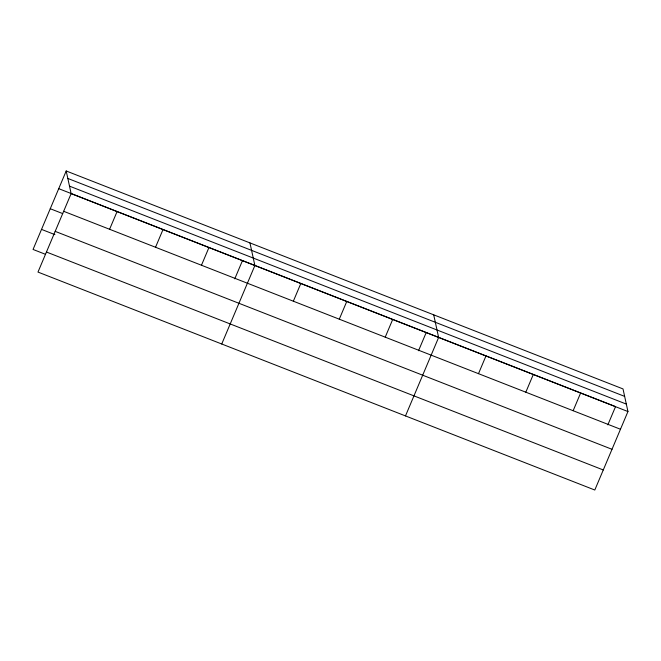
<?xml version="1.0" encoding="UTF-8"?>
<svg xmlns="http://www.w3.org/2000/svg" width="661" height="661" viewBox="0 0 661 661"><rect width="100%" height="100%" fill="white"/><g stroke="black" fill="none" stroke-linecap="round" stroke-linejoin="round"><path stroke-width="0.99" d="M66.199 170.976L71.132 193.607L37.983 272.076L594.801 490.024L627.95 411.547L623.017 388.924L66.199 170.976L33.05 249.453L45.493 254.32M109.594 229.276L117.071 211.586M155.533 247.255L163.003 229.565M201.473 265.235L208.942 247.545M234.771 278.826L242.48 260.591M221.732 344.001L254.882 265.524L249.949 242.901M293.344 301.201L300.821 283.511M339.283 319.18L346.752 301.49M385.223 337.16L392.692 319.47M418.52 350.743L426.229 332.508M405.482 415.926L438.631 337.449L433.699 314.818M478.49 373.663L485.959 355.973M525.817 392.188L533.295 374.498M573.145 410.712L580.622 393.022M607.839 424.849L615.548 406.614L58.73 188.666M67.827 178.445L624.645 396.385M69.504 186.138L626.322 404.086M71.132 193.607L627.95 411.547M63.654 211.297L620.481 429.245M50.253 208.727L62.696 213.594M55.185 231.358L612.003 449.298M41.519 229.392L54.921 234.638M46.452 252.023L603.27 469.963"/></g></svg>
